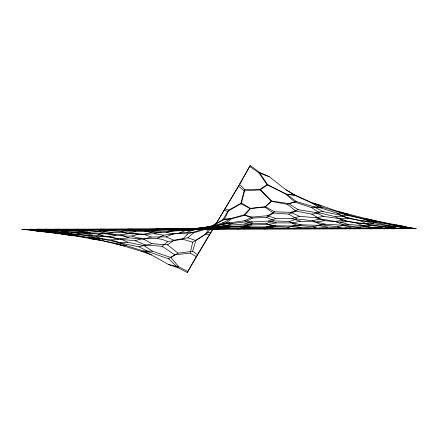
<?xml version="1.0" encoding="UTF-8"?>
<svg xmlns="http://www.w3.org/2000/svg" width="438" height="438" viewBox="0 0 438 438"><rect width="100%" height="100%" fill="white"/><g stroke="black" fill="none" stroke-linecap="round" stroke-linejoin="round"><path stroke-width="0.66" d="M155.95 229.052L218.578 229.025L21.9 229.309L59.683 233.306L68.229 233.668L85.229 235.48L94.515 237.637L111.597 239.991L121.529 243.265L138.923 246.797L149.27 252.058L168.51 258.787L174.74 254.768L190.256 253.148L192.665 242.192L205.488 234.308L209.753 227.081L222.805 219.854L229.605 218.88L243.977 214.954L252.08 217.089L267.481 215.726L275.913 218.529L291.894 218.6L299.559 216.356L315.842 217.697L323.813 216.399L340.441 218.797L349.108 218.567L366.469 221.54L376.231 222.219L416.1 228.631L213.558 229.019L416.1 228.631M21.9 229.309L33.83 229.326L42.404 230.525L55.046 231.494L70.929 233.826L81.172 234.352L96.333 236.717L105.131 236.602L120.406 238.841L128.438 237.785L143.763 239.274L151.285 237.035L166.013 236.859L173.103 233.887L186.933 232.266L193.673 232.824L206.588 228.844L212.446 226.003L224.568 219.066L228.833 210.076L241.458 202.98L244.847 189.55L239.476 184.403L250.191 165.515L259.154 172.145L269.189 176.656L286.025 189.857L294.643 195.195L311.993 203.128L320.047 207.76L336.778 213.049L343.978 216.706L359.669 220.528L369.738 221.442L386.332 225.154L398.887 226.714L407.866 228.609M222.805 219.854L227.837 211.275L240.73 203.801L244.196 190.853L238.573 186.21L250.191 165.515M25.333 229.337L76.332 235.458L93.037 238.392L102.793 239.126L119.098 242.493L127.907 242.329L144.195 245.702L152.49 251.193L170.858 257.522L178.052 253.159L192.572 251.308L195.846 240.566L207.568 232.737L212.446 226.003M119.098 242.493L126.451 245.702L143.549 251.029L151.515 254.976L168.515 264.53L178.014 267.744L187.229 272.485L196.246 256.619L238.573 186.21M187.229 272.485L239.476 184.403M224.568 219.066L231.598 218.737L244.858 215.25L250.454 208.488L264.864 207.152L271.231 201.332L287.219 204.294L294.851 202.049L311.517 207.607L319.658 212.879L335.388 216.69L343.978 216.706M243.977 214.954L250.071 208.461L265.286 206.654L271.839 201.075L288.675 203.577L296.334 201.551L313.986 206.824L323.173 211.57L340.594 215.31L349.108 218.567M37.323 229.123C55.21 229.824 73.135 230.585 90.885 232.967C104.731 232.567 118.036 236.744 131.898 236C143.429 241.207 156.421 235.316 167.634 241.672L182.646 239.203L187.76 233.936L209.753 227.081M144.195 245.702L152.013 243.709L167.502 244.831L173.979 240.221L187.809 237.807L193.673 232.824M24.09 229.255L60.154 232.211L68.377 232.266L83.965 233.443L92.746 235.201L109.062 236.553L118.632 239.192L135.2 240.708L145.564 245.039L162.142 246.287L167.634 241.672M33.83 229.326L44.928 229.271L52.106 230.262L63.023 230.853L76.207 232.605L84.594 232.562L98.364 234.188L105.947 233.531L120.757 234.877L128.427 233.613L143.631 234.281L151.57 232.573L166.309 232.359L174.28 230.738L193.853 229.955L206.939 228.001L225.822 223.161L231.598 218.737M244.847 189.55L260.216 189.232L267.383 184.42L286.03 194.269L294.851 202.049M244.196 190.853L260.09 189.933L267.366 185.088L286.775 194.204L296.334 201.551M76.606 229.151C104.66 230.738 132.73 231.198 160.773 231.899C173.886 230.393 187.119 231.352 200.051 228.318C210.098 225.899 221.141 225.373 229.605 218.88M244.858 215.25L252.37 218.097L266.594 217.259L273.498 213.076L288.697 214.1L296.05 211.138L311.823 214.166L320.134 218.907L335.409 221.442L343.983 225.17L358.164 227.103L362.149 228.696M225.822 223.161L232.474 223.435L245.756 221.858L252.37 218.097M267.481 215.726L274.593 211.784L290.684 212.342L298.212 209.714L315.053 212.43L323.813 216.399M157.499 238.283L163.533 235.179L178.781 233.301L187.76 233.936M222.608 223.128L229.704 222.827L244.809 220.708L252.08 217.089M202.044 229.698L208.099 226.72M178.781 233.301L185.017 230.662M206.588 228.844L212.939 226.336M206.939 228.001L226.232 225.789L232.474 223.435M226.232 225.789L232.189 226.336L244.847 225.855L252.179 223.73L266.2 223.588L274.002 220.878L289.168 221.568L296.953 218.978L312.623 220.752L321.3 224.847L337.386 226.731L341.832 228.614M186.933 232.266L193.853 229.955M135.2 240.708L141.638 238.568M244.809 220.708L252.512 221.913L268.209 221.097L275.913 218.529M100.368 229.129C119.853 230.054 139.355 229.824 158.852 230.229C182.526 229.079 206.758 229.288 229.704 222.827M58.21 229.151C76.458 230.684 94.832 230.585 113.015 232.742C128.931 231.445 145.241 237.341 160.773 231.899M221.946 225.148L229.107 225.181L244.568 224.059L252.512 221.913M138.923 246.797L145.564 245.039M131.898 236L138.419 234.286M312.623 220.752L320.134 218.907M337.386 226.731L343.983 225.17M187.995 229.955L195.545 228.992L208.05 228.171L225.986 227.612L230.716 228.203L241.891 228.373L249.824 227.306L263.271 227.787L272.321 226.2L287.706 227.158L296.745 225.241L313.208 226.742L321.3 224.847M198.617 228.072L221.004 226.566L227.984 226.769L243.473 226.243L251.959 224.918L267.952 224.541L276.258 222.865L292.518 222.92L300.452 221.228L316.647 221.967L325.516 224.207L341.437 225.176L351.024 227.087L365.834 228.006L370.351 228.86M225.986 227.612L232.189 226.336M176.35 230.695L183.204 229.375M200.051 228.318L206.796 227.048M208.05 228.171L213.585 227.18M128.931 232.857L135.649 231.691M221.004 226.566L229.107 225.181M358.164 227.103L363.841 226.134L374.747 227.804L381.728 227.804L387.449 228.844M316.647 221.967L324.377 220.686L340.326 222.165L348.418 221.573L364.339 223.626L373.724 223.823L390.669 226.304L402.385 227.284L411.512 228.707M311.823 214.166L319.658 212.879M109.062 236.553L115.889 235.507M151.718 231.269L158.852 230.229M175.682 228.964L241.13 227.749L250.246 226.944L266.419 226.895L275.639 225.811L292.513 226.003L301.081 224.782L317.879 225.329L325.516 224.207M106.494 233.678L113.015 232.742M44.928 229.271L80.636 229.255L84.304 230.207L98.03 231.308L104.786 230.366L120.379 231.324L128.58 230.229L144.562 230.815L153.683 229.808L168.668 229.95L177.812 229.288L215.819 228.795M210.032 228.663L214.5 228.061M317.879 225.329L327.547 227.141L344.761 227.935L351.024 227.087M335.409 221.442C345.483 218.661 355.147 224.771 365.33 223.27C375.864 226.473 386.929 226.079 397.54 228.691M365.834 228.006L370.893 227.421L394.315 228.921M111.597 239.991L118.632 239.192M103.231 231.521L109.538 230.804M215.989 228.921L246.539 228.335L262.521 228.543L273.285 227.908L291.007 228.286L301.01 227.464L319.247 228.056L327.547 227.141M341.437 225.176L348.522 224.409L363.168 225.74L370.887 225.548L403.163 228.806M315.053 212.43L323.173 211.57M127.721 229.09C161.146 229.704 194.642 229.019 227.984 226.769M55.423 229.173L78.457 230.804L84.304 230.207M225.017 228.778L230.716 228.203M77.291 230.087L82.103 229.611M126.045 230.859L133.311 230.142M59.245 229.966L63.083 229.627M81.879 231.636L87.704 231.127M174.762 229.539L182.137 228.904M197.626 228.225L205.663 227.557M98.824 229.934L105.624 229.463M83.965 233.443L90.885 232.967M150.048 229.934L158.063 229.397M199.011 228.899L80.636 229.255M207.568 232.737L211.039 232.518M197.319 228.516L204.765 228.083M198.277 228.839L204.349 228.554M123.604 229.616L132.21 229.26M85.229 235.48L92.746 235.201M201.869 229.03L204.847 228.926M174.242 229.069L182.279 228.817M181.743 229.036L184.655 228.943M30.238 229.189L61.041 231.089L67.627 230.935M149.933 229.255L159.514 229.069M205.488 234.308L209.884 234.226M311.517 207.607L320.047 207.76M143.549 251.029L152.49 251.193M59.683 233.306L86.959 237.44L114.329 243.112L121.529 243.265M86.959 237.44L94.515 237.637M219.783 227.618L226.161 227.897M313.986 206.824L322.187 207.256L340.03 212.479L349.256 215.786L367.526 219.728L376.231 222.219M340.594 215.31L349.256 215.786M218.168 228.401L223.238 228.68M175.424 229.096L177.812 229.288M114.329 243.112L141.775 251.461L149.27 252.058M236.635 228.762L238.989 228.992M31.536 230.415L69.133 234.921M243.473 226.243L250.246 226.944M286.03 194.269L294.643 195.195M241.13 227.749L246.539 228.335M286.775 194.204L295.163 195.151L322.187 207.256M244.568 224.059L251.959 224.918M45.574 229.112L48.536 229.468M336.778 213.049L346.217 214.352L363.48 218.923L374.129 220.681L392.941 224.76L414.857 228.592M262.521 228.543L265.444 228.948M168.668 229.95L174.28 230.738M33.042 230.131L41.139 231.264M65.333 234.368L96.842 239.641M61.298 234.133L71.914 235.639M367.526 219.728L376.543 221.031L406.185 226.873M266.419 226.895L273.285 227.908M34.821 230.569L42.245 231.664M93.037 238.392L116.869 244.234L126.451 245.702M154.192 233.744L163.533 235.179M43.033 229.474L47.162 230.125M291.007 228.286L294.856 228.899M61.041 231.089L68.377 232.266M37.849 229.808L43.51 230.716M89.631 238.633L99.754 240.292M267.952 224.541L275.639 225.811M319.247 228.056L323.917 228.86M292.513 226.003L301.01 227.464M344.761 227.935L349.781 228.839M60.154 232.211L68.229 233.668M223.823 210.519L227.837 211.275M340.03 212.479L348.254 214.089L374.129 220.681M396.231 224.908L404.991 226.649M150.601 229.189L153.683 229.808M363.168 225.74L370.893 227.421M292.518 222.92L301.081 224.782M268.209 221.097L276.258 222.865M166.309 232.359L173.103 233.887M168.515 264.53L178.923 266.912L187.897 271.522M366.496 218.693L376.543 221.031M382.035 228.318L384.684 228.932M116.869 244.234L124.228 246.041M241.891 228.373L244.07 228.915M395.202 225.488L402.385 227.284M144.562 230.815L151.57 232.573M124.775 229.266L128.58 230.229M42.404 230.525L47.293 231.768M100.663 229.288L104.786 230.366M311.993 203.128L321.136 205.564L346.217 214.352M338.623 211.499L348.254 214.089M340.326 222.165L348.522 224.409M98.03 231.308L105.947 233.531M224.754 208.926L228.833 210.076M120.379 231.324L128.427 233.613M78.457 230.804L84.594 232.562M245.756 221.858L252.179 223.73M244.847 225.855L249.824 227.306M364.339 223.626L370.887 225.548M182.646 239.203L192.665 242.192M70.929 233.826L76.332 235.458M291.894 218.6L300.452 221.228M390.669 226.304L395.426 227.776M366.469 221.54L373.724 223.823M385.035 227.218L388.457 228.308M312.918 202.931L321.136 205.564M65.99 229.173L67.95 229.808M392.941 224.76L398.887 226.714M187.809 237.807L195.846 240.566M340.441 218.797L348.418 221.573M315.842 217.697L324.377 220.686M76.207 232.605L81.172 234.352M98.364 234.188L105.131 236.602M143.631 234.281L151.285 237.035M141.775 251.461L151.515 254.976M249.737 166.445L258.913 172.835L269.189 176.656M96.333 236.717L102.793 239.126M120.757 234.877L128.438 237.785M263.271 227.787L265.871 228.806M363.48 218.923L369.738 221.442M52.106 230.262L55.046 231.494M357.069 223.276L363.841 226.134M166.013 236.859L173.979 240.221M266.2 223.588L272.321 226.2M290.684 212.342L299.559 216.356M313.208 226.742L317.315 228.62M287.706 227.158L291.056 228.691M120.406 238.841L127.907 242.329M374.747 227.804L376.976 228.844M359.669 220.528L365.33 223.27M289.168 221.568L296.745 225.241M266.594 217.259L274.002 220.878M60.909 229.808L63.023 230.853M240.73 203.801L250.071 208.461M335.388 216.69L342.823 220.511M386.332 225.154L390.023 227.098M143.763 239.274L152.013 243.709M265.286 206.654L274.593 211.784M286.025 189.857L295.163 195.151M190.256 253.148L196.246 256.619M288.697 214.1L296.953 218.978M241.458 202.98L250.454 208.488M379.084 226.134L381.728 227.804M288.675 203.577L298.212 209.714M192.572 251.308L197.582 254.664M162.142 246.287L174.74 254.768M264.864 207.152L273.498 213.076M287.219 204.294L296.05 211.138M167.502 244.831L178.052 253.159M168.51 258.787L178.014 267.744M260.09 189.933L271.839 201.075M260.216 189.232L271.231 201.332M170.858 257.522L178.923 266.912M258.913 172.835L267.366 185.088M259.154 172.145L267.383 184.42"/></g></svg>
